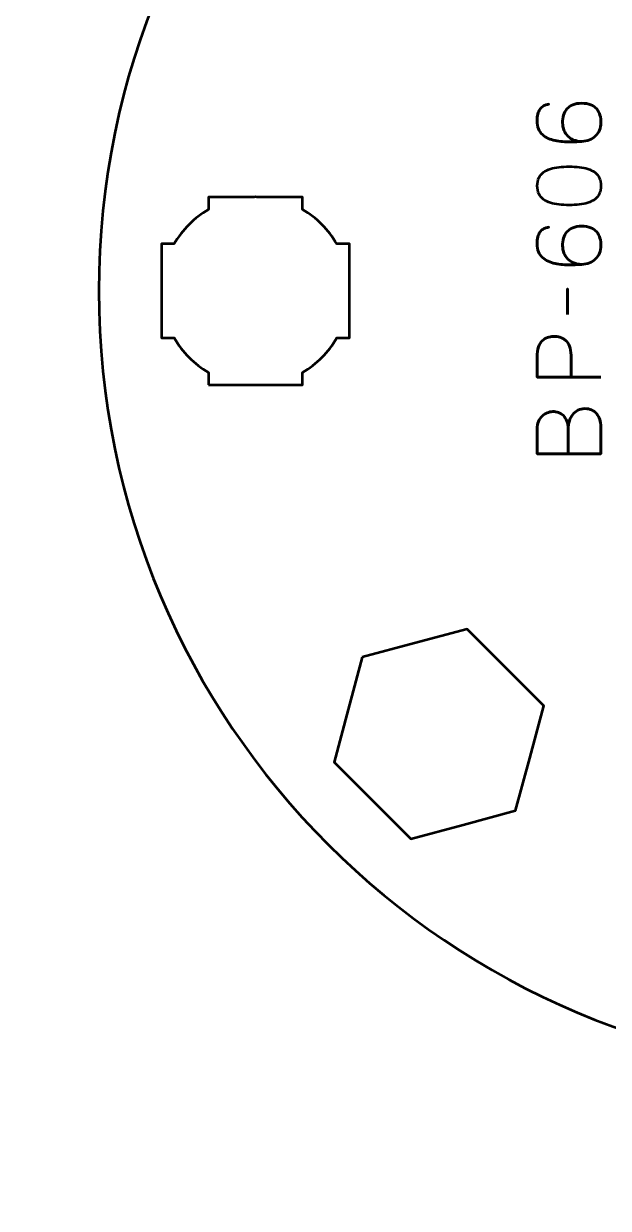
# Model space of a CAD drawing. Header units: centimetres. Extents: x -21 to 0, y -29.7 to 0.
# Drawn here: x -9.04 to -7.173, y -6.079 to -2.297 of the extents above; entities that cross this region are included whole.
import ezdxf

# ---------------------------------------------------------------- set-up
doc = ezdxf.new("R2010")
doc.units = ezdxf.units.CM
doc.header["$MEASUREMENT"] = 0
doc.layers.add('Layer 1', color=7, linetype='Continuous')

msp = doc.modelspace()

# ---------------------------------------------------------------- linework, layer by layer
at = {"layer": 'Layer 1', "color": 1, "lineweight": 53}
msp.add_open_spline([(-21.00003, -29.19995), (-21.00003, -29.19995), (-21.00003, -1.69992), (-21.00003, -1.69992), (-21.00003, -1.69992), (-21.00003, -1.61709), (-20.93286, -1.54992), (-20.85003, -1.54992), (-20.85003, -1.54992), (-20.7672, -1.54992), (-20.70003, -1.48275), (-20.70003, -1.39992), (-20.70003, -1.39992), (-20.70003, -1.31709), (-20.7672, -1.24992), (-20.85003, -1.24992), (-20.85003, -1.24992), (-20.93286, -1.24992), (-21.00003, -1.18275), (-21.00003, -1.09992), (-21.00003, -1.09992), (-21.00003, -1.09992), (-21.00003, -0.49992), (-21.00003, -0.49992), (-21.00003, -0.49992), (-21.00003, -0.22295), (-20.77694, 0.00004), (-20.49994, 0.00004), (-20.49994, 0.00004), (-20.49994, 0.00004), (-0.50008, 0.00004), (-0.50008, 0.00004), (-0.50008, 0.00004), (-0.22294, 0.00004), (0.00002, -0.22295), (0.00002, -0.49992), (0.00002, -0.49992), (0.00002, -0.49992), (0.00002, -29.19995), (0.00002, -29.19995), (0.00002, -29.19995), (0.00002, -29.47695), (-0.22294, -29.70004), (-0.50008, -29.70004), (-0.50008, -29.70004), (-0.50008, -29.70004), (-20.49994, -29.70004), (-20.49994, -29.70004), (-20.49994, -29.70004), (-20.77694, -29.70004), (-21.00003, -29.47695), (-21.00003, -29.19995)], degree=3, knots=[0, 0, 0, 0, 0.0769231, 0.0769231, 0.0769231, 0.0769231, 0.1538462, 0.1538462, 0.1538462, 0.1538462, 0.2307692, 0.2307692, 0.2307692, 0.2307692, 0.3076923, 0.3076923, 0.3076923, 0.3076923, 0.3846154, 0.3846154, 0.3846154, 0.3846154, 0.4615385, 0.4615385, 0.4615385, 0.4615385, 0.5384615, 0.5384615, 0.5384615, 0.5384615, 0.6153846, 0.6153846, 0.6153846, 0.6153846, 0.6923077, 0.6923077, 0.6923077, 0.6923077, 0.7692308, 0.7692308, 0.7692308, 0.7692308, 0.8461538, 0.8461538, 0.8461538, 0.8461538, 0.9230769, 0.9230769, 0.9230769, 0.9230769, 1, 1, 1, 1], dxfattribs=at)
at = {"layer": 'Layer 1', "color": 3, "lineweight": 53}
msp.add_open_spline([(-6.29997, -0.65), (-4.91947, -0.65), (-3.79997, -1.7695), (-3.79997, -3.15), (-3.79997, -3.15), (-3.79997, -4.5305), (-4.91947, -5.65), (-6.29997, -5.65), (-6.29997, -5.65), (-7.68047, -5.65), (-8.79997, -4.5305), (-8.79997, -3.15), (-8.79997, -3.15), (-8.79997, -1.7695), (-7.68047, -0.65), (-6.29997, -0.65)], degree=3, knots=[0, 0, 0, 0, 0.25, 0.25, 0.25, 0.25, 0.5, 0.5, 0.5, 0.5, 0.75, 0.75, 0.75, 0.75, 1, 1, 1, 1], dxfattribs=at)
at = {"layer": 'Layer 1', "color": 5, "lineweight": 53}
for points, knots in [([(-7.25822, -2.67269), (-7.26744, -2.67264), (-7.27577, -2.67113), (-7.28325, -2.66812), (-7.28325, -2.66812), (-7.29077, -2.66516), (-7.29722, -2.66097), (-7.30258, -2.65556), (-7.30258, -2.65556), (-7.30799, -2.6502), (-7.31213, -2.64385), (-7.31504, -2.63661), (-7.31504, -2.63661), (-7.31796, -2.62937), (-7.31942, -2.62142), (-7.31946, -2.61286), (-7.31946, -2.61286), (-7.31951, -2.60425), (-7.31843, -2.5962), (-7.31626, -2.58873), (-7.31626, -2.58873), (-7.31415, -2.58125), (-7.31067, -2.57471), (-7.30587, -2.56902), (-7.30587, -2.56902), (-7.30112, -2.56333), (-7.29482, -2.55886), (-7.28696, -2.55566), (-7.28696, -2.55566), (-7.27911, -2.55246), (-7.26956, -2.55081), (-7.25822, -2.55077), (-7.25822, -2.55077), (-7.24689, -2.55081), (-7.23734, -2.55246), (-7.22948, -2.55566), (-7.22948, -2.55566), (-7.22163, -2.55886), (-7.21532, -2.56333), (-7.21057, -2.56902), (-7.21057, -2.56902), (-7.20578, -2.57471), (-7.2023, -2.58125), (-7.20018, -2.58873), (-7.20018, -2.58873), (-7.19801, -2.5962), (-7.19693, -2.60425), (-7.19698, -2.61286), (-7.19698, -2.61286), (-7.19703, -2.62142), (-7.19849, -2.62927), (-7.2014, -2.63647), (-7.2014, -2.63647), (-7.20432, -2.64362), (-7.20846, -2.64983), (-7.21382, -2.65514), (-7.21382, -2.65514), (-7.21923, -2.66046), (-7.22567, -2.66464), (-7.23315, -2.66765), (-7.23315, -2.66765), (-7.24068, -2.67071), (-7.249, -2.67236), (-7.25822, -2.67269), (-7.25822, -2.67269), (-7.26288, -2.67287), (-7.26843, -2.67311), (-7.27487, -2.67344), (-7.27487, -2.67344), (-7.28136, -2.67377), (-7.28842, -2.67396), (-7.29599, -2.674), (-7.29599, -2.674), (-7.30361, -2.67405), (-7.31147, -2.67381), (-7.31951, -2.6732), (-7.31951, -2.6732), (-7.3276, -2.67264), (-7.33555, -2.67151), (-7.34336, -2.66986), (-7.34336, -2.66986), (-7.35121, -2.66822), (-7.3586, -2.66587), (-7.36551, -2.66276), (-7.36551, -2.66276), (-7.37243, -2.65966), (-7.37854, -2.65566), (-7.38386, -2.65072), (-7.38386, -2.65072), (-7.38917, -2.64573), (-7.39336, -2.63967), (-7.39642, -2.63247), (-7.39642, -2.63247), (-7.39943, -2.62527), (-7.40098, -2.61676), (-7.40103, -2.60693), (-7.40103, -2.60693), (-7.40098, -2.59837), (-7.40013, -2.59112), (-7.39849, -2.5851), (-7.39849, -2.5851), (-7.39684, -2.57908), (-7.39463, -2.57414), (-7.3919, -2.57019), (-7.3919, -2.57019), (-7.38912, -2.56629), (-7.38611, -2.56318), (-7.38277, -2.56093), (-7.38277, -2.56093), (-7.37948, -2.55867), (-7.37614, -2.55698), (-7.3728, -2.55594), (-7.3728, -2.55594), (-7.36946, -2.55486), (-7.36636, -2.55415), (-7.36349, -2.55387), (-7.36349, -2.55387), (-7.36636, -2.55415), (-7.36946, -2.55486), (-7.3728, -2.55594), (-7.3728, -2.55594), (-7.37614, -2.55698), (-7.37948, -2.55867), (-7.38277, -2.56093), (-7.38277, -2.56093), (-7.38611, -2.56318), (-7.38912, -2.56629), (-7.3919, -2.57019), (-7.3919, -2.57019), (-7.39463, -2.57414), (-7.39684, -2.57908), (-7.39849, -2.5851), (-7.39849, -2.5851), (-7.40013, -2.59112), (-7.40098, -2.59837), (-7.40103, -2.60693), (-7.40103, -2.60693), (-7.40098, -2.61676), (-7.39943, -2.62527), (-7.39642, -2.63247), (-7.39642, -2.63247), (-7.39336, -2.63967), (-7.38917, -2.64573), (-7.38386, -2.65072), (-7.38386, -2.65072), (-7.37854, -2.65566), (-7.37243, -2.65966), (-7.36551, -2.66276), (-7.36551, -2.66276), (-7.3586, -2.66587), (-7.35121, -2.66822), (-7.34336, -2.66986), (-7.34336, -2.66986), (-7.33555, -2.67151), (-7.3276, -2.67264), (-7.31951, -2.6732), (-7.31951, -2.6732), (-7.31147, -2.67381), (-7.30361, -2.67405), (-7.29599, -2.674), (-7.29599, -2.674), (-7.28842, -2.67396), (-7.28136, -2.67377), (-7.27487, -2.67344), (-7.27487, -2.67344), (-7.26843, -2.67311), (-7.26288, -2.67287), (-7.25822, -2.67269), (-7.25822, -2.67269), (-7.249, -2.67236), (-7.24068, -2.67071), (-7.23315, -2.66765), (-7.23315, -2.66765), (-7.22567, -2.66464), (-7.21923, -2.66046), (-7.21382, -2.65514), (-7.21382, -2.65514), (-7.20846, -2.64983), (-7.20432, -2.64362), (-7.2014, -2.63647), (-7.2014, -2.63647), (-7.19849, -2.62927), (-7.19703, -2.62142), (-7.19698, -2.61286), (-7.19698, -2.61286), (-7.19693, -2.60425), (-7.19801, -2.5962), (-7.20018, -2.58873), (-7.20018, -2.58873), (-7.2023, -2.58125), (-7.20578, -2.57471), (-7.21057, -2.56902), (-7.21057, -2.56902), (-7.21532, -2.56333), (-7.22163, -2.55886), (-7.22948, -2.55566), (-7.22948, -2.55566), (-7.23734, -2.55246), (-7.24689, -2.55081), (-7.25822, -2.55077), (-7.25822, -2.55077), (-7.26956, -2.55081), (-7.27911, -2.55246), (-7.28696, -2.55566), (-7.28696, -2.55566), (-7.29482, -2.55886), (-7.30112, -2.56333), (-7.30587, -2.56902), (-7.30587, -2.56902), (-7.31067, -2.57471), (-7.31415, -2.58125), (-7.31626, -2.58873), (-7.31626, -2.58873), (-7.31843, -2.5962), (-7.31951, -2.60425), (-7.31946, -2.61286), (-7.31946, -2.61286), (-7.31942, -2.62142), (-7.31796, -2.62937), (-7.31504, -2.63661), (-7.31504, -2.63661), (-7.31213, -2.64385), (-7.30799, -2.6502), (-7.30258, -2.65556), (-7.30258, -2.65556), (-7.29722, -2.66097), (-7.29077, -2.66516), (-7.28325, -2.66812), (-7.28325, -2.66812), (-7.27577, -2.67113), (-7.26744, -2.67264), (-7.25822, -2.67269)], [0, 0, 0, 0, 0.0172414, 0.0172414, 0.0172414, 0.0172414, 0.0344828, 0.0344828, 0.0344828, 0.0344828, 0.0517241, 0.0517241, 0.0517241, 0.0517241, 0.0689655, 0.0689655, 0.0689655, 0.0689655, 0.0862069, 0.0862069, 0.0862069, 0.0862069, 0.1034483, 0.1034483, 0.1034483, 0.1034483, 0.1206897, 0.1206897, 0.1206897, 0.1206897, 0.137931, 0.137931, 0.137931, 0.137931, 0.1551724, 0.1551724, 0.1551724, 0.1551724, 0.1724138, 0.1724138, 0.1724138, 0.1724138, 0.1896552, 0.1896552, 0.1896552, 0.1896552, 0.2068966, 0.2068966, 0.2068966, 0.2068966, 0.2241379, 0.2241379, 0.2241379, 0.2241379, 0.2413793, 0.2413793, 0.2413793, 0.2413793, 0.2586207, 0.2586207, 0.2586207, 0.2586207, 0.2758621, 0.2758621, 0.2758621, 0.2758621, 0.2931034, 0.2931034, 0.2931034, 0.2931034, 0.3103448, 0.3103448, 0.3103448, 0.3103448, 0.3275862, 0.3275862, 0.3275862, 0.3275862, 0.3448276, 0.3448276, 0.3448276, 0.3448276, 0.362069, 0.362069, 0.362069, 0.362069, 0.3793103, 0.3793103, 0.3793103, 0.3793103, 0.3965517, 0.3965517, 0.3965517, 0.3965517, 0.4137931, 0.4137931, 0.4137931, 0.4137931, 0.4310345, 0.4310345, 0.4310345, 0.4310345, 0.4482759, 0.4482759, 0.4482759, 0.4482759, 0.4655172, 0.4655172, 0.4655172, 0.4655172, 0.4827586, 0.4827586, 0.4827586, 0.4827586, 0.5, 0.5, 0.5, 0.5, 0.5172414, 0.5172414, 0.5172414, 0.5172414, 0.5344828, 0.5344828, 0.5344828, 0.5344828, 0.5517241, 0.5517241, 0.5517241, 0.5517241, 0.5689655, 0.5689655, 0.5689655, 0.5689655, 0.5862069, 0.5862069, 0.5862069, 0.5862069, 0.6034483, 0.6034483, 0.6034483, 0.6034483, 0.6206897, 0.6206897, 0.6206897, 0.6206897, 0.637931, 0.637931, 0.637931, 0.637931, 0.6551724, 0.6551724, 0.6551724, 0.6551724, 0.6724138, 0.6724138, 0.6724138, 0.6724138, 0.6896552, 0.6896552, 0.6896552, 0.6896552, 0.7068966, 0.7068966, 0.7068966, 0.7068966, 0.7241379, 0.7241379, 0.7241379, 0.7241379, 0.7413793, 0.7413793, 0.7413793, 0.7413793, 0.7586207, 0.7586207, 0.7586207, 0.7586207, 0.7758621, 0.7758621, 0.7758621, 0.7758621, 0.7931034, 0.7931034, 0.7931034, 0.7931034, 0.8103448, 0.8103448, 0.8103448, 0.8103448, 0.8275862, 0.8275862, 0.8275862, 0.8275862, 0.8448276, 0.8448276, 0.8448276, 0.8448276, 0.862069, 0.862069, 0.862069, 0.862069, 0.8793103, 0.8793103, 0.8793103, 0.8793103, 0.8965517, 0.8965517, 0.8965517, 0.8965517, 0.9137931, 0.9137931, 0.9137931, 0.9137931, 0.9310345, 0.9310345, 0.9310345, 0.9310345, 0.9482759, 0.9482759, 0.9482759, 0.9482759, 0.9655172, 0.9655172, 0.9655172, 0.9655172, 0.9827586, 0.9827586, 0.9827586, 0.9827586, 1, 1, 1, 1]), ([(-7.19698, -2.81436), (-7.19703, -2.80448), (-7.19877, -2.79596), (-7.20215, -2.78886), (-7.20215, -2.78886), (-7.20554, -2.78181), (-7.21039, -2.77593), (-7.21655, -2.77122), (-7.21655, -2.77122), (-7.22276, -2.76657), (-7.23009, -2.7629), (-7.23856, -2.76017), (-7.23856, -2.76017), (-7.24703, -2.75749), (-7.25629, -2.75556), (-7.26645, -2.75448), (-7.26645, -2.75448), (-7.27661, -2.75335), (-7.28729, -2.75279), (-7.29858, -2.75283), (-7.29858, -2.75283), (-7.30982, -2.75279), (-7.3205, -2.75335), (-7.33061, -2.75448), (-7.33061, -2.75448), (-7.34072, -2.75556), (-7.35004, -2.75749), (-7.3585, -2.76017), (-7.3585, -2.76017), (-7.36692, -2.7629), (-7.37426, -2.76657), (-7.38052, -2.77122), (-7.38052, -2.77122), (-7.38673, -2.77593), (-7.39157, -2.78181), (-7.39496, -2.78886), (-7.39496, -2.78886), (-7.39839, -2.79596), (-7.40013, -2.80448), (-7.40018, -2.81436), (-7.40018, -2.81436), (-7.40013, -2.82423), (-7.39839, -2.83275), (-7.39496, -2.83985), (-7.39496, -2.83985), (-7.39157, -2.84691), (-7.38673, -2.85279), (-7.38052, -2.85749), (-7.38052, -2.85749), (-7.37426, -2.86215), (-7.36692, -2.86581), (-7.3585, -2.86854), (-7.3585, -2.86854), (-7.35004, -2.87122), (-7.34072, -2.87315), (-7.33061, -2.87423), (-7.33061, -2.87423), (-7.3205, -2.87536), (-7.30982, -2.87593), (-7.29858, -2.87588), (-7.29858, -2.87588), (-7.28729, -2.87593), (-7.27661, -2.87536), (-7.26645, -2.87423), (-7.26645, -2.87423), (-7.25629, -2.87315), (-7.24703, -2.87122), (-7.23856, -2.86854), (-7.23856, -2.86854), (-7.23009, -2.86581), (-7.22276, -2.86215), (-7.21655, -2.85749), (-7.21655, -2.85749), (-7.21039, -2.85279), (-7.20554, -2.84691), (-7.20215, -2.83985), (-7.20215, -2.83985), (-7.19877, -2.83275), (-7.19703, -2.82423), (-7.19698, -2.81436)], [0, 0, 0, 0, 0.05, 0.05, 0.05, 0.05, 0.1, 0.1, 0.1, 0.1, 0.15, 0.15, 0.15, 0.15, 0.2, 0.2, 0.2, 0.2, 0.25, 0.25, 0.25, 0.25, 0.3, 0.3, 0.3, 0.3, 0.35, 0.35, 0.35, 0.35, 0.4, 0.4, 0.4, 0.4, 0.45, 0.45, 0.45, 0.45, 0.5, 0.5, 0.5, 0.5, 0.55, 0.55, 0.55, 0.55, 0.6, 0.6, 0.6, 0.6, 0.65, 0.65, 0.65, 0.65, 0.7, 0.7, 0.7, 0.7, 0.75, 0.75, 0.75, 0.75, 0.8, 0.8, 0.8, 0.8, 0.85, 0.85, 0.85, 0.85, 0.9, 0.9, 0.9, 0.9, 0.95, 0.95, 0.95, 0.95, 1, 1, 1, 1]), ([(-7.19698, -2.81436), (-7.19703, -2.80448), (-7.19877, -2.79596), (-7.20215, -2.78886), (-7.20215, -2.78886), (-7.20554, -2.78181), (-7.21039, -2.77593), (-7.21655, -2.77122), (-7.21655, -2.77122), (-7.22276, -2.76657), (-7.23009, -2.7629), (-7.23856, -2.76017), (-7.23856, -2.76017), (-7.24703, -2.75749), (-7.25629, -2.75556), (-7.26645, -2.75448), (-7.26645, -2.75448), (-7.27661, -2.75335), (-7.28729, -2.75279), (-7.29858, -2.75283), (-7.29858, -2.75283), (-7.30982, -2.75279), (-7.3205, -2.75335), (-7.33061, -2.75448), (-7.33061, -2.75448), (-7.34072, -2.75556), (-7.35004, -2.75749), (-7.3585, -2.76017), (-7.3585, -2.76017), (-7.36692, -2.7629), (-7.37426, -2.76657), (-7.38052, -2.77122), (-7.38052, -2.77122), (-7.38673, -2.77593), (-7.39157, -2.78181), (-7.39496, -2.78886), (-7.39496, -2.78886), (-7.39839, -2.79596), (-7.40013, -2.80448), (-7.40018, -2.81436), (-7.40018, -2.81436), (-7.40013, -2.82423), (-7.39839, -2.83275), (-7.39496, -2.83985), (-7.39496, -2.83985), (-7.39157, -2.84691), (-7.38673, -2.85279), (-7.38052, -2.85749), (-7.38052, -2.85749), (-7.37426, -2.86215), (-7.36692, -2.86581), (-7.3585, -2.86854), (-7.3585, -2.86854), (-7.35004, -2.87122), (-7.34072, -2.87315), (-7.33061, -2.87423), (-7.33061, -2.87423), (-7.3205, -2.87536), (-7.30982, -2.87593), (-7.29858, -2.87588), (-7.29858, -2.87588), (-7.28729, -2.87593), (-7.27661, -2.87536), (-7.26645, -2.87423), (-7.26645, -2.87423), (-7.25629, -2.87315), (-7.24703, -2.87122), (-7.23856, -2.86854), (-7.23856, -2.86854), (-7.23009, -2.86581), (-7.22276, -2.86215), (-7.21655, -2.85749), (-7.21655, -2.85749), (-7.21039, -2.85279), (-7.20554, -2.84691), (-7.20215, -2.83985), (-7.20215, -2.83985), (-7.19877, -2.83275), (-7.19703, -2.82423), (-7.19698, -2.81436)], [0, 0, 0, 0, 0.05, 0.05, 0.05, 0.05, 0.1, 0.1, 0.1, 0.1, 0.15, 0.15, 0.15, 0.15, 0.2, 0.2, 0.2, 0.2, 0.25, 0.25, 0.25, 0.25, 0.3, 0.3, 0.3, 0.3, 0.35, 0.35, 0.35, 0.35, 0.4, 0.4, 0.4, 0.4, 0.45, 0.45, 0.45, 0.45, 0.5, 0.5, 0.5, 0.5, 0.55, 0.55, 0.55, 0.55, 0.6, 0.6, 0.6, 0.6, 0.65, 0.65, 0.65, 0.65, 0.7, 0.7, 0.7, 0.7, 0.75, 0.75, 0.75, 0.75, 0.8, 0.8, 0.8, 0.8, 0.85, 0.85, 0.85, 0.85, 0.9, 0.9, 0.9, 0.9, 0.95, 0.95, 0.95, 0.95, 1, 1, 1, 1]), ([(-7.25822, -3.06525), (-7.26744, -3.0652), (-7.27577, -3.06369), (-7.28325, -3.06068), (-7.28325, -3.06068), (-7.29077, -3.05772), (-7.29722, -3.05353), (-7.30258, -3.04812), (-7.30258, -3.04812), (-7.30799, -3.04276), (-7.31213, -3.03641), (-7.31504, -3.02917), (-7.31504, -3.02917), (-7.31796, -3.02193), (-7.31942, -3.01398), (-7.31946, -3.00542), (-7.31946, -3.00542), (-7.31951, -2.99681), (-7.31843, -2.98876), (-7.31626, -2.98129), (-7.31626, -2.98129), (-7.31415, -2.97381), (-7.31067, -2.96727), (-7.30587, -2.96158), (-7.30587, -2.96158), (-7.30112, -2.95589), (-7.29482, -2.95142), (-7.28696, -2.94822), (-7.28696, -2.94822), (-7.27911, -2.94502), (-7.26956, -2.94337), (-7.25822, -2.94333), (-7.25822, -2.94333), (-7.24689, -2.94337), (-7.23734, -2.94502), (-7.22948, -2.94822), (-7.22948, -2.94822), (-7.22163, -2.95142), (-7.21532, -2.95589), (-7.21057, -2.96158), (-7.21057, -2.96158), (-7.20578, -2.96727), (-7.2023, -2.97381), (-7.20018, -2.98129), (-7.20018, -2.98129), (-7.19801, -2.98876), (-7.19693, -2.99681), (-7.19698, -3.00542), (-7.19698, -3.00542), (-7.19703, -3.01398), (-7.19849, -3.02183), (-7.2014, -3.02903), (-7.2014, -3.02903), (-7.20432, -3.03618), (-7.20846, -3.04239), (-7.21382, -3.0477), (-7.21382, -3.0477), (-7.21923, -3.05302), (-7.22567, -3.0572), (-7.23315, -3.06021), (-7.23315, -3.06021), (-7.24068, -3.06327), (-7.249, -3.06492), (-7.25822, -3.06525), (-7.25822, -3.06525), (-7.26288, -3.06543), (-7.26843, -3.06567), (-7.27487, -3.066), (-7.27487, -3.066), (-7.28136, -3.06633), (-7.28842, -3.06652), (-7.29599, -3.06656), (-7.29599, -3.06656), (-7.30361, -3.06661), (-7.31147, -3.06637), (-7.31951, -3.06576), (-7.31951, -3.06576), (-7.3276, -3.0652), (-7.33555, -3.06407), (-7.34336, -3.06242), (-7.34336, -3.06242), (-7.35121, -3.06078), (-7.3586, -3.05843), (-7.36551, -3.05532), (-7.36551, -3.05532), (-7.37243, -3.05222), (-7.37854, -3.04822), (-7.38386, -3.04328), (-7.38386, -3.04328), (-7.38917, -3.03829), (-7.39336, -3.03223), (-7.39642, -3.02503), (-7.39642, -3.02503), (-7.39943, -3.01783), (-7.40098, -3.00932), (-7.40103, -2.99949), (-7.40103, -2.99949), (-7.40098, -2.99093), (-7.40013, -2.98368), (-7.39849, -2.97766), (-7.39849, -2.97766), (-7.39684, -2.97164), (-7.39463, -2.9667), (-7.3919, -2.96275), (-7.3919, -2.96275), (-7.38912, -2.95885), (-7.38611, -2.95574), (-7.38277, -2.95349), (-7.38277, -2.95349), (-7.37948, -2.95123), (-7.37614, -2.94954), (-7.3728, -2.9485), (-7.3728, -2.9485), (-7.36946, -2.94742), (-7.36636, -2.94671), (-7.36349, -2.94643), (-7.36349, -2.94643), (-7.36636, -2.94671), (-7.36946, -2.94742), (-7.3728, -2.9485), (-7.3728, -2.9485), (-7.37614, -2.94954), (-7.37948, -2.95123), (-7.38277, -2.95349), (-7.38277, -2.95349), (-7.38611, -2.95574), (-7.38912, -2.95885), (-7.3919, -2.96275), (-7.3919, -2.96275), (-7.39463, -2.9667), (-7.39684, -2.97164), (-7.39849, -2.97766), (-7.39849, -2.97766), (-7.40013, -2.98368), (-7.40098, -2.99093), (-7.40103, -2.99949), (-7.40103, -2.99949), (-7.40098, -3.00932), (-7.39943, -3.01783), (-7.39642, -3.02503), (-7.39642, -3.02503), (-7.39336, -3.03223), (-7.38917, -3.03829), (-7.38386, -3.04328), (-7.38386, -3.04328), (-7.37854, -3.04822), (-7.37243, -3.05222), (-7.36551, -3.05532), (-7.36551, -3.05532), (-7.3586, -3.05843), (-7.35121, -3.06078), (-7.34336, -3.06242), (-7.34336, -3.06242), (-7.33555, -3.06407), (-7.3276, -3.0652), (-7.31951, -3.06576), (-7.31951, -3.06576), (-7.31147, -3.06637), (-7.30361, -3.06661), (-7.29599, -3.06656), (-7.29599, -3.06656), (-7.28842, -3.06652), (-7.28136, -3.06633), (-7.27487, -3.066), (-7.27487, -3.066), (-7.26843, -3.06567), (-7.26288, -3.06543), (-7.25822, -3.06525), (-7.25822, -3.06525), (-7.249, -3.06492), (-7.24068, -3.06327), (-7.23315, -3.06021), (-7.23315, -3.06021), (-7.22567, -3.0572), (-7.21923, -3.05302), (-7.21382, -3.0477), (-7.21382, -3.0477), (-7.20846, -3.04239), (-7.20432, -3.03618), (-7.2014, -3.02903), (-7.2014, -3.02903), (-7.19849, -3.02183), (-7.19703, -3.01398), (-7.19698, -3.00542), (-7.19698, -3.00542), (-7.19693, -2.99681), (-7.19801, -2.98876), (-7.20018, -2.98129), (-7.20018, -2.98129), (-7.2023, -2.97381), (-7.20578, -2.96727), (-7.21057, -2.96158), (-7.21057, -2.96158), (-7.21532, -2.95589), (-7.22163, -2.95142), (-7.22948, -2.94822), (-7.22948, -2.94822), (-7.23734, -2.94502), (-7.24689, -2.94337), (-7.25822, -2.94333), (-7.25822, -2.94333), (-7.26956, -2.94337), (-7.27911, -2.94502), (-7.28696, -2.94822), (-7.28696, -2.94822), (-7.29482, -2.95142), (-7.30112, -2.95589), (-7.30587, -2.96158), (-7.30587, -2.96158), (-7.31067, -2.96727), (-7.31415, -2.97381), (-7.31626, -2.98129), (-7.31626, -2.98129), (-7.31843, -2.98876), (-7.31951, -2.99681), (-7.31946, -3.00542), (-7.31946, -3.00542), (-7.31942, -3.01398), (-7.31796, -3.02193), (-7.31504, -3.02917), (-7.31504, -3.02917), (-7.31213, -3.03641), (-7.30799, -3.04276), (-7.30258, -3.04812), (-7.30258, -3.04812), (-7.29722, -3.05353), (-7.29077, -3.05772), (-7.28325, -3.06068), (-7.28325, -3.06068), (-7.27577, -3.06369), (-7.26744, -3.0652), (-7.25822, -3.06525)], [0, 0, 0, 0, 0.0172414, 0.0172414, 0.0172414, 0.0172414, 0.0344828, 0.0344828, 0.0344828, 0.0344828, 0.0517241, 0.0517241, 0.0517241, 0.0517241, 0.0689655, 0.0689655, 0.0689655, 0.0689655, 0.0862069, 0.0862069, 0.0862069, 0.0862069, 0.1034483, 0.1034483, 0.1034483, 0.1034483, 0.1206897, 0.1206897, 0.1206897, 0.1206897, 0.137931, 0.137931, 0.137931, 0.137931, 0.1551724, 0.1551724, 0.1551724, 0.1551724, 0.1724138, 0.1724138, 0.1724138, 0.1724138, 0.1896552, 0.1896552, 0.1896552, 0.1896552, 0.2068966, 0.2068966, 0.2068966, 0.2068966, 0.2241379, 0.2241379, 0.2241379, 0.2241379, 0.2413793, 0.2413793, 0.2413793, 0.2413793, 0.2586207, 0.2586207, 0.2586207, 0.2586207, 0.2758621, 0.2758621, 0.2758621, 0.2758621, 0.2931034, 0.2931034, 0.2931034, 0.2931034, 0.3103448, 0.3103448, 0.3103448, 0.3103448, 0.3275862, 0.3275862, 0.3275862, 0.3275862, 0.3448276, 0.3448276, 0.3448276, 0.3448276, 0.362069, 0.362069, 0.362069, 0.362069, 0.3793103, 0.3793103, 0.3793103, 0.3793103, 0.3965517, 0.3965517, 0.3965517, 0.3965517, 0.4137931, 0.4137931, 0.4137931, 0.4137931, 0.4310345, 0.4310345, 0.4310345, 0.4310345, 0.4482759, 0.4482759, 0.4482759, 0.4482759, 0.4655172, 0.4655172, 0.4655172, 0.4655172, 0.4827586, 0.4827586, 0.4827586, 0.4827586, 0.5, 0.5, 0.5, 0.5, 0.5172414, 0.5172414, 0.5172414, 0.5172414, 0.5344828, 0.5344828, 0.5344828, 0.5344828, 0.5517241, 0.5517241, 0.5517241, 0.5517241, 0.5689655, 0.5689655, 0.5689655, 0.5689655, 0.5862069, 0.5862069, 0.5862069, 0.5862069, 0.6034483, 0.6034483, 0.6034483, 0.6034483, 0.6206897, 0.6206897, 0.6206897, 0.6206897, 0.637931, 0.637931, 0.637931, 0.637931, 0.6551724, 0.6551724, 0.6551724, 0.6551724, 0.6724138, 0.6724138, 0.6724138, 0.6724138, 0.6896552, 0.6896552, 0.6896552, 0.6896552, 0.7068966, 0.7068966, 0.7068966, 0.7068966, 0.7241379, 0.7241379, 0.7241379, 0.7241379, 0.7413793, 0.7413793, 0.7413793, 0.7413793, 0.7586207, 0.7586207, 0.7586207, 0.7586207, 0.7758621, 0.7758621, 0.7758621, 0.7758621, 0.7931034, 0.7931034, 0.7931034, 0.7931034, 0.8103448, 0.8103448, 0.8103448, 0.8103448, 0.8275862, 0.8275862, 0.8275862, 0.8275862, 0.8448276, 0.8448276, 0.8448276, 0.8448276, 0.862069, 0.862069, 0.862069, 0.862069, 0.8793103, 0.8793103, 0.8793103, 0.8793103, 0.8965517, 0.8965517, 0.8965517, 0.8965517, 0.9137931, 0.9137931, 0.9137931, 0.9137931, 0.9310345, 0.9310345, 0.9310345, 0.9310345, 0.9482759, 0.9482759, 0.9482759, 0.9482759, 0.9655172, 0.9655172, 0.9655172, 0.9655172, 0.9827586, 0.9827586, 0.9827586, 0.9827586, 1, 1, 1, 1]), ([(-7.30338, -3.22526), (-7.30338, -3.22526), (-7.30338, -3.14313), (-7.30338, -3.14313), (-7.30338, -3.14313), (-7.30338, -3.14313), (-7.30338, -3.22526), (-7.30338, -3.22526)], [0, 0, 0, 0, 0.5, 0.5, 0.5, 0.5, 1, 1, 1, 1]), ([(-7.19698, -3.42564), (-7.19698, -3.42564), (-7.40046, -3.42564), (-7.40046, -3.42564), (-7.40046, -3.42564), (-7.40046, -3.42564), (-7.40046, -3.36073), (-7.40046, -3.36073), (-7.40046, -3.36073), (-7.40041, -3.34775), (-7.39896, -3.33707), (-7.39613, -3.32865), (-7.39613, -3.32865), (-7.39336, -3.32028), (-7.3895, -3.31369), (-7.38461, -3.30894), (-7.38461, -3.30894), (-7.37976, -3.30419), (-7.37421, -3.30081), (-7.36796, -3.29874), (-7.36796, -3.29874), (-7.3617, -3.29671), (-7.35516, -3.29554), (-7.34825, -3.29525), (-7.34825, -3.29525), (-7.34134, -3.29493), (-7.33456, -3.29573), (-7.32798, -3.29761), (-7.32798, -3.29761), (-7.32139, -3.29954), (-7.31542, -3.30278), (-7.31006, -3.30744), (-7.31006, -3.30744), (-7.30469, -3.31205), (-7.30041, -3.3183), (-7.29726, -3.32616), (-7.29726, -3.32616), (-7.29406, -3.33401), (-7.29246, -3.34375), (-7.29237, -3.35537), (-7.29237, -3.35537), (-7.29237, -3.35537), (-7.29237, -3.42564), (-7.29237, -3.42564), (-7.29237, -3.42564), (-7.29237, -3.42564), (-7.29237, -3.35537), (-7.29237, -3.35537), (-7.29237, -3.35537), (-7.29246, -3.34398), (-7.29406, -3.33434), (-7.29726, -3.32653), (-7.29726, -3.32653), (-7.30041, -3.31868), (-7.30469, -3.31242), (-7.31006, -3.30772), (-7.31006, -3.30772), (-7.31542, -3.30306), (-7.32139, -3.29972), (-7.32798, -3.29775), (-7.32798, -3.29775), (-7.33456, -3.29577), (-7.34134, -3.29493), (-7.34825, -3.29525), (-7.34825, -3.29525), (-7.35516, -3.29554), (-7.3617, -3.29671), (-7.36796, -3.29883), (-7.36796, -3.29883), (-7.37421, -3.3009), (-7.37976, -3.30438), (-7.38461, -3.30913), (-7.38461, -3.30913), (-7.3895, -3.31393), (-7.39336, -3.32051), (-7.39613, -3.32889), (-7.39613, -3.32889), (-7.39896, -3.33731), (-7.40041, -3.34789), (-7.40046, -3.36073), (-7.40046, -3.36073), (-7.40046, -3.36073), (-7.40046, -3.42564), (-7.40046, -3.42564), (-7.40046, -3.42564), (-7.40046, -3.42564), (-7.19698, -3.42564), (-7.19698, -3.42564)], [0, 0, 0, 0, 0.0454545, 0.0454545, 0.0454545, 0.0454545, 0.0909091, 0.0909091, 0.0909091, 0.0909091, 0.1363636, 0.1363636, 0.1363636, 0.1363636, 0.1818182, 0.1818182, 0.1818182, 0.1818182, 0.2272727, 0.2272727, 0.2272727, 0.2272727, 0.2727273, 0.2727273, 0.2727273, 0.2727273, 0.3181818, 0.3181818, 0.3181818, 0.3181818, 0.3636364, 0.3636364, 0.3636364, 0.3636364, 0.4090909, 0.4090909, 0.4090909, 0.4090909, 0.4545455, 0.4545455, 0.4545455, 0.4545455, 0.5, 0.5, 0.5, 0.5, 0.5454545, 0.5454545, 0.5454545, 0.5454545, 0.5909091, 0.5909091, 0.5909091, 0.5909091, 0.6363636, 0.6363636, 0.6363636, 0.6363636, 0.6818182, 0.6818182, 0.6818182, 0.6818182, 0.7272727, 0.7272727, 0.7272727, 0.7272727, 0.7727273, 0.7727273, 0.7727273, 0.7727273, 0.8181818, 0.8181818, 0.8181818, 0.8181818, 0.8636364, 0.8636364, 0.8636364, 0.8636364, 0.9090909, 0.9090909, 0.9090909, 0.9090909, 0.9545455, 0.9545455, 0.9545455, 0.9545455, 1, 1, 1, 1]), ([(-7.30168, -3.66976), (-7.30168, -3.66976), (-7.30168, -3.59159), (-7.30168, -3.59159), (-7.30168, -3.59159), (-7.30173, -3.58143), (-7.30314, -3.57277), (-7.30592, -3.56548), (-7.30592, -3.56548), (-7.30865, -3.55824), (-7.31236, -3.55236), (-7.31702, -3.54779), (-7.31702, -3.54779), (-7.32167, -3.54323), (-7.32694, -3.53994), (-7.33277, -3.53787), (-7.33277, -3.53787), (-7.33856, -3.53585), (-7.34458, -3.53491), (-7.35079, -3.53514), (-7.35079, -3.53514), (-7.357, -3.53542), (-7.36302, -3.53674), (-7.3689, -3.53909), (-7.3689, -3.53909), (-7.37478, -3.5414), (-7.38009, -3.54488), (-7.38484, -3.54944), (-7.38484, -3.54944), (-7.3896, -3.554), (-7.39336, -3.55969), (-7.39613, -3.56661), (-7.39613, -3.56661), (-7.39896, -3.57352), (-7.40041, -3.58166), (-7.40046, -3.59102), (-7.40046, -3.59102), (-7.40046, -3.59102), (-7.40046, -3.66976), (-7.40046, -3.66976), (-7.40046, -3.66976), (-7.40046, -3.66976), (-7.19698, -3.66976), (-7.19698, -3.66976), (-7.19698, -3.66976), (-7.19698, -3.66976), (-7.19698, -3.58312), (-7.19698, -3.58312), (-7.19698, -3.58312), (-7.19698, -3.57503), (-7.19816, -3.5675), (-7.20046, -3.56054), (-7.20046, -3.56054), (-7.20281, -3.55358), (-7.20615, -3.54751), (-7.21057, -3.54224), (-7.21057, -3.54224), (-7.21504, -3.53702), (-7.2204, -3.53293), (-7.22675, -3.53001), (-7.22675, -3.53001), (-7.2331, -3.5271), (-7.2403, -3.52559), (-7.24834, -3.52555), (-7.24834, -3.52555), (-7.25643, -3.52573), (-7.26373, -3.52743), (-7.27026, -3.53067), (-7.27026, -3.53067), (-7.2768, -3.53392), (-7.2824, -3.53843), (-7.28706, -3.54427), (-7.28706, -3.54427), (-7.29176, -3.5501), (-7.29538, -3.55706), (-7.29787, -3.56506), (-7.29787, -3.56506), (-7.30037, -3.57305), (-7.30164, -3.5819), (-7.30168, -3.59159), (-7.30168, -3.59159), (-7.30164, -3.5819), (-7.30037, -3.57305), (-7.29787, -3.56506), (-7.29787, -3.56506), (-7.29538, -3.55706), (-7.29176, -3.5501), (-7.28706, -3.54427), (-7.28706, -3.54427), (-7.2824, -3.53843), (-7.2768, -3.53392), (-7.27026, -3.53067), (-7.27026, -3.53067), (-7.26373, -3.52743), (-7.25643, -3.52573), (-7.24834, -3.52555), (-7.24834, -3.52555), (-7.2403, -3.52559), (-7.2331, -3.5271), (-7.22675, -3.53001), (-7.22675, -3.53001), (-7.2204, -3.53293), (-7.21504, -3.53702), (-7.21057, -3.54224), (-7.21057, -3.54224), (-7.20615, -3.54751), (-7.20281, -3.55358), (-7.20046, -3.56054), (-7.20046, -3.56054), (-7.19816, -3.5675), (-7.19698, -3.57503), (-7.19698, -3.58312), (-7.19698, -3.58312), (-7.19698, -3.58312), (-7.19698, -3.66976), (-7.19698, -3.66976), (-7.19698, -3.66976), (-7.19698, -3.66976), (-7.40046, -3.66976), (-7.40046, -3.66976), (-7.40046, -3.66976), (-7.40046, -3.66976), (-7.40046, -3.59102), (-7.40046, -3.59102), (-7.40046, -3.59102), (-7.40041, -3.58166), (-7.39896, -3.57352), (-7.39613, -3.56661), (-7.39613, -3.56661), (-7.39336, -3.55969), (-7.3896, -3.554), (-7.38484, -3.54944), (-7.38484, -3.54944), (-7.38009, -3.54488), (-7.37478, -3.5414), (-7.3689, -3.53909), (-7.3689, -3.53909), (-7.36302, -3.53674), (-7.357, -3.53542), (-7.35079, -3.53514), (-7.35079, -3.53514), (-7.34458, -3.53491), (-7.33856, -3.53585), (-7.33277, -3.53787), (-7.33277, -3.53787), (-7.32694, -3.53994), (-7.32167, -3.54323), (-7.31702, -3.54779), (-7.31702, -3.54779), (-7.31236, -3.55236), (-7.30865, -3.55824), (-7.30592, -3.56548), (-7.30592, -3.56548), (-7.30314, -3.57277), (-7.30173, -3.58143), (-7.30168, -3.59159), (-7.30168, -3.59159), (-7.30168, -3.59159), (-7.30168, -3.66976), (-7.30168, -3.66976)], [0, 0, 0, 0, 0.025, 0.025, 0.025, 0.025, 0.05, 0.05, 0.05, 0.05, 0.075, 0.075, 0.075, 0.075, 0.1, 0.1, 0.1, 0.1, 0.125, 0.125, 0.125, 0.125, 0.15, 0.15, 0.15, 0.15, 0.175, 0.175, 0.175, 0.175, 0.2, 0.2, 0.2, 0.2, 0.225, 0.225, 0.225, 0.225, 0.25, 0.25, 0.25, 0.25, 0.275, 0.275, 0.275, 0.275, 0.3, 0.3, 0.3, 0.3, 0.325, 0.325, 0.325, 0.325, 0.35, 0.35, 0.35, 0.35, 0.375, 0.375, 0.375, 0.375, 0.4, 0.4, 0.4, 0.4, 0.425, 0.425, 0.425, 0.425, 0.45, 0.45, 0.45, 0.45, 0.475, 0.475, 0.475, 0.475, 0.5, 0.5, 0.5, 0.5, 0.525, 0.525, 0.525, 0.525, 0.55, 0.55, 0.55, 0.55, 0.575, 0.575, 0.575, 0.575, 0.6, 0.6, 0.6, 0.6, 0.625, 0.625, 0.625, 0.625, 0.65, 0.65, 0.65, 0.65, 0.675, 0.675, 0.675, 0.675, 0.7, 0.7, 0.7, 0.7, 0.725, 0.725, 0.725, 0.725, 0.75, 0.75, 0.75, 0.75, 0.775, 0.775, 0.775, 0.775, 0.8, 0.8, 0.8, 0.8, 0.825, 0.825, 0.825, 0.825, 0.85, 0.85, 0.85, 0.85, 0.875, 0.875, 0.875, 0.875, 0.9, 0.9, 0.9, 0.9, 0.925, 0.925, 0.925, 0.925, 0.95, 0.95, 0.95, 0.95, 0.975, 0.975, 0.975, 0.975, 1, 1, 1, 1])]:
    msp.add_open_spline(points, degree=3, knots=knots, dxfattribs=at)
at = {"layer": 'Layer 1', "lineweight": 53}
for points, knots in [([(-8.44996, -3.45006), (-8.44996, -3.45006), (-8.44996, -3.40988), (-8.44996, -3.40988), (-8.44996, -3.40988), (-8.4955, -3.38355), (-8.53346, -3.3456), (-8.55981, -3.30007), (-8.55981, -3.30007), (-8.55981, -3.30007), (-8.59996, -3.30007), (-8.59996, -3.30007), (-8.59996, -3.30007), (-8.59996, -3.30007), (-8.59996, -3.15155), (-8.59996, -3.15155), (-8.59996, -3.15155), (-8.59996, -3.15155), (-8.59998, -3.15), (-8.59998, -3.15), (-8.59998, -3.15), (-8.59998, -3.15), (-8.59996, -3.14845), (-8.59996, -3.14845), (-8.59996, -3.14845), (-8.59996, -3.14845), (-8.59996, -3.00006), (-8.59996, -3.00006), (-8.59996, -3.00006), (-8.59996, -3.00006), (-8.55986, -3.00006), (-8.55986, -3.00006), (-8.55986, -3.00006), (-8.53351, -2.95449), (-8.49552, -2.91649), (-8.44996, -2.89013), (-8.44996, -2.89013), (-8.44996, -2.89013), (-8.44996, -2.85005), (-8.44996, -2.85005), (-8.44996, -2.85005), (-8.44996, -2.85005), (-8.30462, -2.85005), (-8.30462, -2.85005), (-8.30462, -2.85005), (-8.30462, -2.85005), (-8.29998, -2.84999), (-8.29998, -2.84999), (-8.29998, -2.84999), (-8.29998, -2.84999), (-8.29533, -2.85005), (-8.29533, -2.85005), (-8.29533, -2.85005), (-8.29533, -2.85005), (-8.14995, -2.85005), (-8.14995, -2.85005), (-8.14995, -2.85005), (-8.14995, -2.85005), (-8.14995, -2.89013), (-8.14995, -2.89013), (-8.14995, -2.89013), (-8.10438, -2.91649), (-8.06641, -2.95449), (-8.04007, -3.00006), (-8.04007, -3.00006), (-8.04007, -3.00006), (-7.99995, -3.00006), (-7.99995, -3.00006), (-7.99995, -3.00006), (-7.99995, -3.00006), (-7.99995, -3.30007), (-7.99995, -3.30007), (-7.99995, -3.30007), (-7.99995, -3.30007), (-8.04012, -3.30007), (-8.04012, -3.30007), (-8.04012, -3.30007), (-8.06646, -3.3456), (-8.10442, -3.38355), (-8.14995, -3.40988), (-8.14995, -3.40988), (-8.14995, -3.40988), (-8.14995, -3.45006), (-8.14995, -3.45006), (-8.14995, -3.45006), (-8.14995, -3.45006), (-8.44996, -3.45006), (-8.44996, -3.45006)], [0, 0, 0, 0, 0.0454545, 0.0454545, 0.0454545, 0.0454545, 0.0909091, 0.0909091, 0.0909091, 0.0909091, 0.1363636, 0.1363636, 0.1363636, 0.1363636, 0.1818182, 0.1818182, 0.1818182, 0.1818182, 0.2272727, 0.2272727, 0.2272727, 0.2272727, 0.2727273, 0.2727273, 0.2727273, 0.2727273, 0.3181818, 0.3181818, 0.3181818, 0.3181818, 0.3636364, 0.3636364, 0.3636364, 0.3636364, 0.4090909, 0.4090909, 0.4090909, 0.4090909, 0.4545455, 0.4545455, 0.4545455, 0.4545455, 0.5, 0.5, 0.5, 0.5, 0.5454545, 0.5454545, 0.5454545, 0.5454545, 0.5909091, 0.5909091, 0.5909091, 0.5909091, 0.6363636, 0.6363636, 0.6363636, 0.6363636, 0.6818182, 0.6818182, 0.6818182, 0.6818182, 0.7272727, 0.7272727, 0.7272727, 0.7272727, 0.7727273, 0.7727273, 0.7727273, 0.7727273, 0.8181818, 0.8181818, 0.8181818, 0.8181818, 0.8636364, 0.8636364, 0.8636364, 0.8636364, 0.9090909, 0.9090909, 0.9090909, 0.9090909, 0.9545455, 0.9545455, 0.9545455, 0.9545455, 1, 1, 1, 1]), ([(-7.95914, -4.31925), (-7.95914, -4.31925), (-7.79184, -4.27442), (-7.79184, -4.27442), (-7.79184, -4.27442), (-7.79184, -4.27442), (-7.62453, -4.22959), (-7.62453, -4.22959), (-7.62453, -4.22959), (-7.62453, -4.22959), (-7.50206, -4.35207), (-7.50206, -4.35207), (-7.50206, -4.35207), (-7.50206, -4.35207), (-7.37958, -4.47454), (-7.37958, -4.47454), (-7.37958, -4.47454), (-7.37958, -4.47454), (-7.42441, -4.64185), (-7.42441, -4.64185), (-7.42441, -4.64185), (-7.42441, -4.64185), (-7.46924, -4.80915), (-7.46924, -4.80915), (-7.46924, -4.80915), (-7.46924, -4.80915), (-7.63654, -4.85398), (-7.63654, -4.85398), (-7.63654, -4.85398), (-7.63654, -4.85398), (-7.80385, -4.89881), (-7.80385, -4.89881), (-7.80385, -4.89881), (-7.80385, -4.89881), (-7.92632, -4.77633), (-7.92632, -4.77633), (-7.92632, -4.77633), (-7.92632, -4.77633), (-8.0488, -4.65386), (-8.0488, -4.65386), (-8.0488, -4.65386), (-8.0488, -4.65386), (-8.00397, -4.48655), (-8.00397, -4.48655), (-8.00397, -4.48655), (-8.00397, -4.48655), (-7.95914, -4.31925), (-7.95914, -4.31925)], [0, 0, 0, 0, 0.0833333, 0.0833333, 0.0833333, 0.0833333, 0.1666667, 0.1666667, 0.1666667, 0.1666667, 0.25, 0.25, 0.25, 0.25, 0.3333333, 0.3333333, 0.3333333, 0.3333333, 0.4166667, 0.4166667, 0.4166667, 0.4166667, 0.5, 0.5, 0.5, 0.5, 0.5833333, 0.5833333, 0.5833333, 0.5833333, 0.6666667, 0.6666667, 0.6666667, 0.6666667, 0.75, 0.75, 0.75, 0.75, 0.8333333, 0.8333333, 0.8333333, 0.8333333, 0.9166667, 0.9166667, 0.9166667, 0.9166667, 1, 1, 1, 1])]:
    msp.add_open_spline(points, degree=3, knots=knots, dxfattribs=at)

doc.saveas('drawing.dxf')
